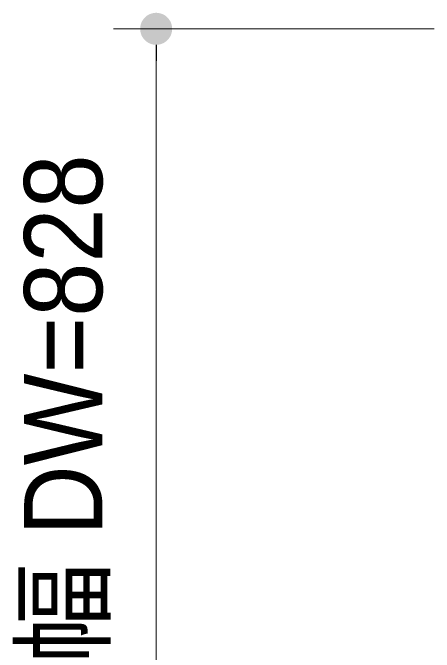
# Model space of a CAD drawing. Units: millimetres, scale not verified. Extents: x -9094 to 9094, y -4567 to 4567.
# Drawn here: x 1320.4 to 1616.8, y 1532.6 to 1981.9 of the extents above; entities that cross this region are included whole.
import ezdxf
from ezdxf.enums import TextEntityAlignment as Align

# ---------------------------------------------------------------- set-up
doc = ezdxf.new("R2010")
doc.units = ezdxf.units.MM
doc.header["$LTSCALE"] = 30
doc.layers.add('0-2_2寸法-1', color=7, linetype='Continuous', lineweight=15)
doc.layers.add('0-3_0', color=7, linetype='Continuous', lineweight=25)
doc.styles.add('ＭＳ Ｐゴシック', font='')
doc.styles.get('ＭＳ Ｐゴシック').set_extended_font_data('MS PGothic')

# ---------------------------------------------------------------- blocks, each defined once
blk = doc.blocks.new('_Dot')
at = {"layer": '0-3_0'}
blk.add_line((-15, 0), (-30, 0), dxfattribs=at)
for points in [[(0, 0), (-9.56, 11.56), (-8.04, 12.66)], [(0, 0), (-8.04, 12.66), (-6.39, 13.57)], [(0, 0), (-6.39, 13.57), (-4.64, 14.27)], [(0, 0), (-4.64, 14.27), (-2.81, 14.73)], [(0, 0), (-2.81, 14.73), (-0.94, 14.97)], [(0, 0), (-0.94, 14.97), (0.94, 14.97)], [(0, 0), (0.94, 14.97), (2.81, 14.73)], [(0, 0), (2.81, 14.73), (4.64, 14.27)], [(0, 0), (4.64, 14.27), (6.39, 13.57)], [(0, 0), (6.39, 13.57), (8.04, 12.66)], [(0, 0), (8.04, 12.66), (9.56, 11.56)], [(0, 0), (-13.95, 5.52), (-13.14, 7.23)], [(0, 0), (-13.14, 7.23), (-12.14, 8.82)], [(0, 0), (-12.14, 8.82), (-10.93, 10.27)], [(0, 0), (-10.93, 10.27), (-9.56, 11.56)], [(0, 0), (9.56, 11.56), (10.93, 10.27)], [(0, 0), (10.93, 10.27), (12.14, 8.82)], [(0, 0), (12.14, 8.82), (13.14, 7.23)], [(0, 0), (13.14, 7.23), (13.95, 5.52)], [(0, 0), (-15, 0), (-14.88, 1.88)], [(0, 0), (-14.88, -1.88), (-15, 0)], [(0, 0), (-14.88, 1.88), (-14.53, 3.73)], [(0, 0), (-14.53, -3.73), (-14.88, -1.88)], [(0, 0), (-14.53, 3.73), (-13.95, 5.52)], [(0, 0), (-13.95, -5.52), (-14.53, -3.73)], [(0, 0), (-13.14, -7.23), (-13.95, -5.52)], [(0, 0), (-12.14, -8.82), (-13.14, -7.23)], [(0, 0), (-10.93, -10.27), (-12.14, -8.82)], [(0, 0), (-9.56, -11.56), (-10.93, -10.27)], [(0, 0), (-8.04, -12.66), (-9.56, -11.56)], [(0, 0), (-6.39, -13.57), (-8.04, -12.66)], [(0, 0), (-4.64, -14.27), (-6.39, -13.57)], [(0, 0), (-2.81, -14.73), (-4.64, -14.27)], [(0, 0), (-0.94, -14.97), (-2.81, -14.73)], [(0, 0), (0.94, -14.97), (-0.94, -14.97)], [(0, 0), (13.95, 5.52), (14.53, 3.73)], [(0, 0), (14.53, 3.73), (14.88, 1.88)], [(0, 0), (14.88, 1.88), (15, 0)], [(0, 0), (2.81, -14.73), (0.94, -14.97)], [(0, 0), (4.64, -14.27), (2.81, -14.73)], [(0, 0), (6.39, -13.57), (4.64, -14.27)], [(0, 0), (8.04, -12.66), (6.39, -13.57)], [(0, 0), (9.56, -11.56), (8.04, -12.66)], [(0, 0), (10.93, -10.27), (9.56, -11.56)], [(0, 0), (12.14, -8.82), (10.93, -10.27)], [(0, 0), (13.14, -7.23), (12.14, -8.82)], [(0, 0), (13.95, -5.52), (13.14, -7.23)], [(0, 0), (14.53, -3.73), (13.95, -5.52)], [(0, 0), (14.88, -1.88), (14.53, -3.73)], [(0, 0), (15, 0), (14.88, -1.88)]]:
    blk.add_solid(points, dxfattribs=at)

msp = doc.modelspace()

# ---------------------------------------------------------------- linework, layer by layer
at = {"layer": '0-2_2寸法-1'}
for p, q in [((1616.75, 1970.6), (1391.25, 1970.6)), ((1421.25, 1948.09), (1421.25, 1165.11))]:
    msp.add_line(p, q, dxfattribs=at)

# ---------------------------------------------------------------- block references
at = {"layer": '0-2_2寸法-1', "xscale": 0.7503418, "yscale": 0.7503418, "rotation": 90}
msp.add_blockref('_Dot', (1421.25, 1970.6), dxfattribs=at)

# ---------------------------------------------------------------- texts
at = {"layer": '0-2_2寸法-1', "style": 'ＭＳ Ｐゴシック', "width": 0.95}
msp.add_text('引き戸扉幅 DW=828', height=54.99, rotation=90, dxfattribs=at).set_placement((1399.86, 1239.3), align=Align.BOTTOM_LEFT)

doc.saveas('drawing.dxf')
